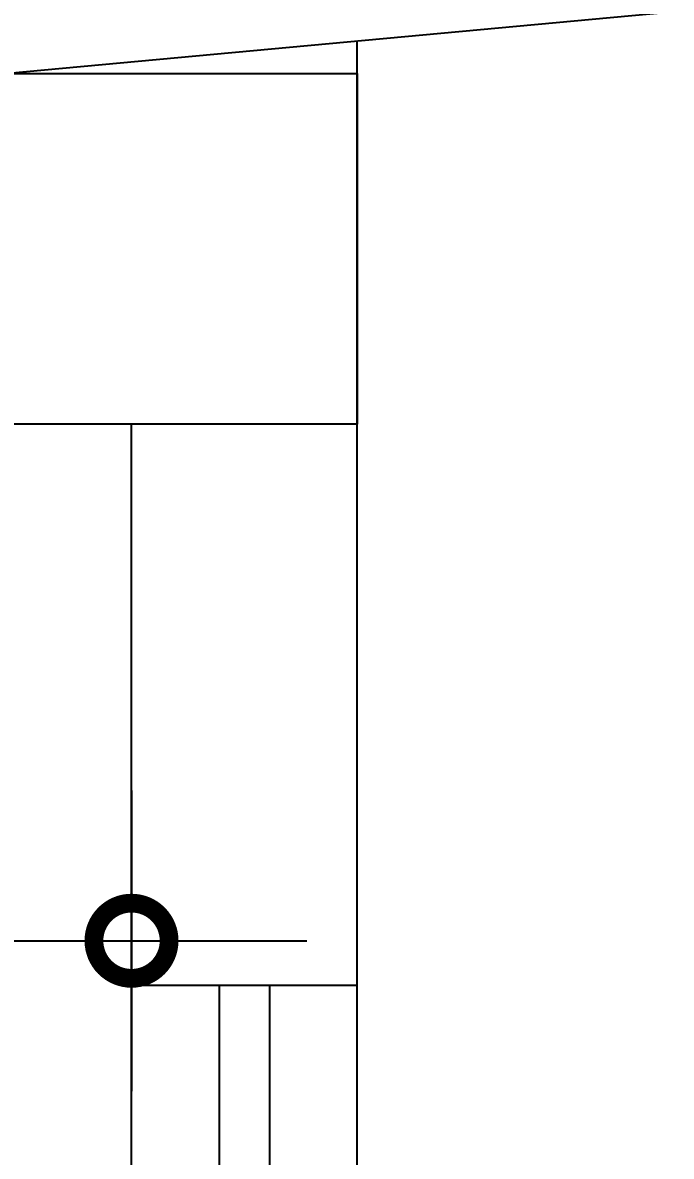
# Model space of a CAD drawing. Header units: inches. Extents: x -9985691 to 3643, y -3270716 to 4788.
# Drawn here: x -4985667.74 to -4985641.86, y -3264619.98 to -3264574.75 of the extents above; entities that cross this region are included whole.
import ezdxf

# ---------------------------------------------------------------- set-up
doc = ezdxf.new("R2010")
doc.units = ezdxf.units.IN
doc.header["$LTSCALE"] = 2
doc.header["$MEASUREMENT"] = 0
doc.header["$PDMODE"] = 34
doc.layers.get('0').update_dxf_attribs({"linetype": 'CONTINUOUS'})
doc.layers.get('DEFPOINTS').update_dxf_attribs({"color": 141, "linetype": 'CONTINUOUS'})
doc.styles.add('ROMANS', font='Romans.shx', dxfattribs={"width": 0.8})
doc.dimstyles.new('8 SCALE', dxfattribs={"dimscale": 0, "dimtxt": 7, "dimasz": 6, "dimexe": 6, "dimexo": 2, "dimgap": 2, "dimtad": 1, "dimdec": 0, "dimzin": 0, "dimdsep": 46, "dimlunit": 4, "dimtxsty": 'ROMANS', "dimblk": 'DOTSMALL', "dimcen": 0, "dimdle": 7, "dimclrd": 8, "dimclre": 8, "dimclrt": 3, "dimadec": 0, "dimazin": 0, "dimtfac": 1, "dimtdec": 0, "dimtofl": 0, "dimtmove": 2, "dimatfit": 3, "dimfxl": 6, "dimfxlon": 1, "dimtolj": 1, "dimtzin": 0, "dimarcsym": 0})

# ---------------------------------------------------------------- blocks, each defined once
blk = doc.blocks.new('_DOTSMALL')
at = {"color": 0, "linetype": 'ByBlock', "const_width": 0.5}
blk.add_lwpolyline([(-0.0625, 0, 1), (0.0625, 0, 1)], format="xyb", close=True, dxfattribs=at)
blk = doc.blocks.new('*D554')
at = {"color": 8, "lineweight": -2, "ltscale": 0.5, "transparency": 16777216}
for p, q in [((-4985788.029, -3264605.381), (-4985788.029, -3264617.381)), ((-4985663.398, -3264605.381), (-4985663.398, -3264617.381)), ((-4985795.029, -3264611.381), (-4985656.398, -3264611.381))]:
    blk.add_line(p, q, dxfattribs=at)
at = {"layer": 'DEFPOINTS', "color": 0, "ltscale": 0.5, "transparency": 16777216}
for p in [(-4985663.398, -3264596.992), (-4985788.029, -3264601.847), (-4985663.398, -3264611.381)]:
    blk.add_point(p, dxfattribs=at)
at = {"color": 8, "lineweight": -2, "ltscale": 0.5, "transparency": 16777216, "xscale": 6, "yscale": 6, "zscale": 6, "rotation": 180}
blk.add_blockref('_DOTSMALL', (-4985788.029, -3264611.381), dxfattribs=at)
at = {"color": 8, "lineweight": -2, "ltscale": 0.5, "transparency": 16777216, "xscale": 6, "yscale": 6, "zscale": 6}
blk.add_blockref('_DOTSMALL', (-4985663.398, -3264611.381), dxfattribs=at)
at = {"color": 3, "ltscale": 0.5, "transparency": 16777216, "insert": (-4985725.714, -3264605.215), "char_height": 7, "attachment_point": 5, "style": 'ROMANS'}
blk.add_mtext('\\A1;10\'-5"', dxfattribs=at)
blk = doc.blocks.new('*D625')
at = {"color": 8, "lineweight": -2, "ltscale": 0.5, "transparency": 16777216}
for p, q in [((-4985592.348, -3264559.323), (-4985593.454, -3264547.374)), ((-4985585.93, -3264552.703), (-4985936.455, -3264585.154)), ((-4985928.932, -3264590.483), (-4985930.038, -3264578.534))]:
    blk.add_line(p, q, dxfattribs=at)
at = {"layer": 'DEFPOINTS', "color": 0, "ltscale": 0.5, "transparency": 16777216}
for p in [(-4985591.392, -3264569.643), (-4985929.485, -3264584.509), (-4985927.976, -3264600.803)]:
    blk.add_point(p, dxfattribs=at)
at = {"color": 8, "lineweight": -2, "ltscale": 0.5, "transparency": 16777216, "xscale": 6, "yscale": 6, "zscale": 6}
for p, rotation in [((-4985592.901, -3264553.348), 5.28923447946644), ((-4985929.485, -3264584.509), 185.2892344794664)]:
    blk.add_blockref('_DOTSMALL', p, dxfattribs=dict(at, rotation=rotation))
at = {"color": 3, "ltscale": 0.5, "transparency": 16777216, "insert": (-4985761.761, -3264562.788), "char_height": 7, "attachment_point": 5, "rotation": 5.2892, "style": 'ROMANS'}
blk.add_mtext('\\A1;28\'-2"', dxfattribs=at)

msp = doc.modelspace()

# ---------------------------------------------------------------- linework, layer by layer
at = {"ltscale": 0.5}
for p, q in [((-4985654.398, -3264707.546), (-4985654.398, -3264575.476)), ((-4985663.398, -3264707.546), (-4985663.398, -3264590.772)), ((-4985663.398, -3264613.159), (-4985654.398, -3264613.159)), ((-4985659.898, -3264613.159), (-4985659.898, -3264685.159)), ((-4985657.898, -3264613.159), (-4985657.898, -3264685.159))]:
    msp.add_line(p, q, dxfattribs=at)
msp.add_lwpolyline([(-4985942.434, -3264886.513), (-4985943.142, -3264900.513), (-4985596.672, -3264900.513), (-4985591.392, -3264569.643), (-4985927.976, -3264600.803), (-4985935.908, -3264757.546), (-4985775.029, -3264757.546)], dxfattribs=at)
msp.add_lwpolyline([(-4985668.398, -3264576.772), (-4985654.398, -3264576.772), (-4985654.398, -3264590.772), (-4985668.398, -3264590.772)], close=True, dxfattribs=at)

# ---------------------------------------------------------------- dimensions: what is measured, and where the dimension line sits
dim = msp.add_aligned_dim(p1=(-4985591.392, -3264569.643), p2=(-4985927.976, -3264600.803), distance=-16.364, dimstyle='8 SCALE', override={"dimscale": 1}, dxfattribs=at)
dim.commit()
dim.dimension.update_dxf_attribs({"geometry": '*D625', "text_midpoint": (-4985761.761, -3264562.788)})
dim = msp.add_linear_dim(base=(-4985663.398, -3264611.381), p1=(-4985788.029, -3264601.847), p2=(-4985663.398, -3264596.992), dimstyle='8 SCALE', override={"dimscale": 1}, dxfattribs=at)
dim.commit()
dim.dimension.update_dxf_attribs({"geometry": '*D554', "text_midpoint": (-4985725.714, -3264605.215)})

doc.saveas('drawing.dxf')
